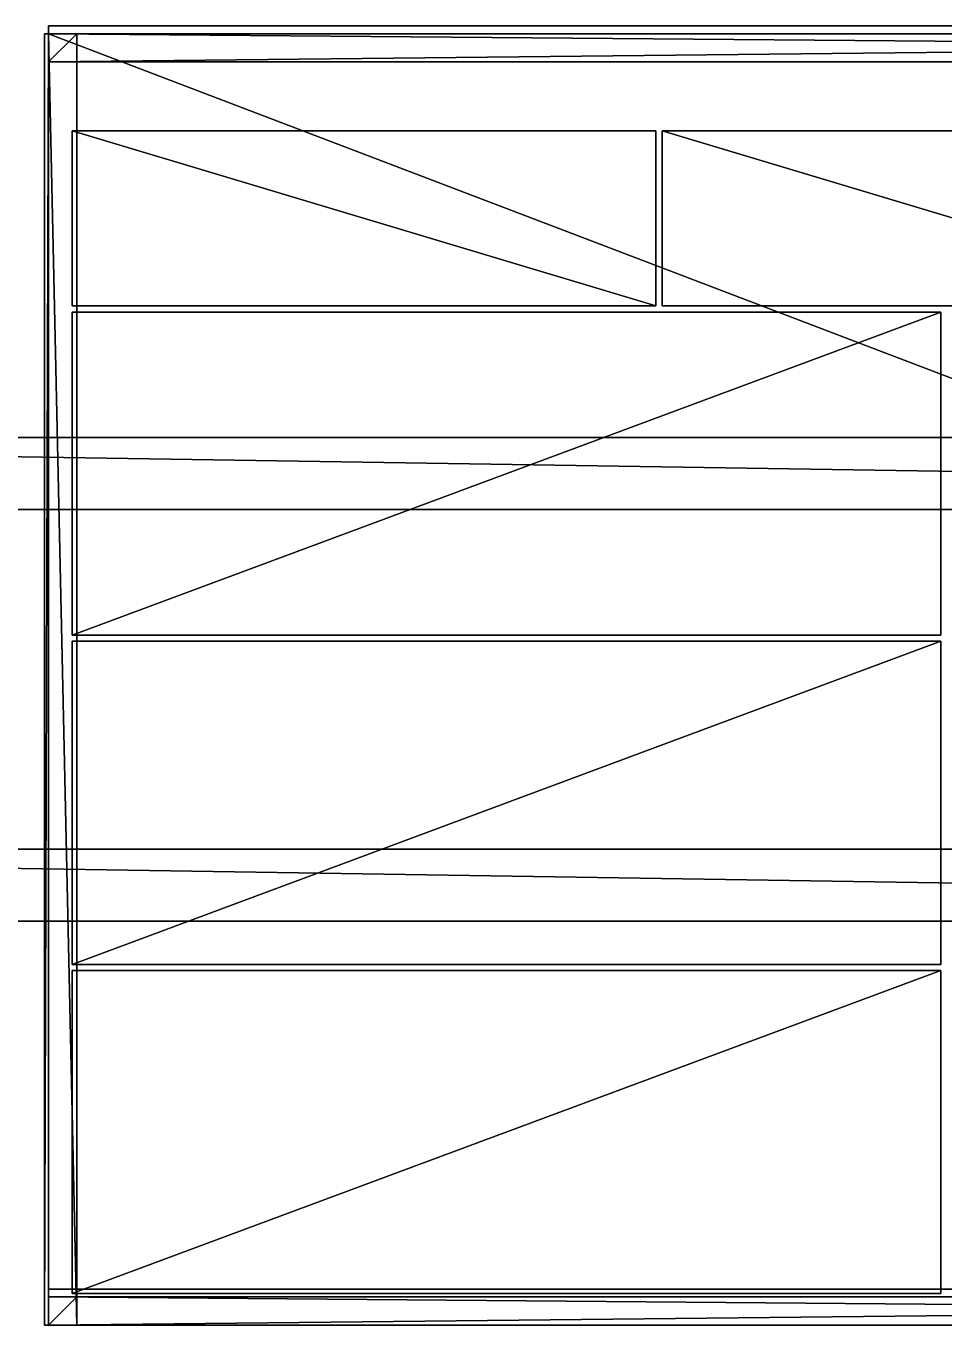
# Model space of a CAD drawing. Header units: millimetres. Extents: x -2500 to 6540, y -1255 to 1270.
# Drawn here: x -84 to 1700, y -1255 to 1270 of the extents above; entities that cross this region are included whole.
import ezdxf

# ---------------------------------------------------------------- set-up
doc = ezdxf.new("R2010")
doc.units = ezdxf.units.MM

msp = doc.modelspace()

# ---------------------------------------------------------------- linework, layer by layer
at = {"layer": 'CAD_75LAB'}
for points in [[(-40, 1200, 1190), (-40, 1270, 1120), (-40, 1200, 1120)], [(-40, 1200, 1190), (-40, 1270, 1190), (-40, 1270, 1120)], [(6540, 1270, 1190), (6540, 1270, 1120), (-40, 1270, 1120)], [(6540, 1270, 1190), (-40, 1270, 1120), (-40, 1270, 1190)], [(6540, 1270, 1120), (-40, 1200, 1120), (-40, 1270, 1120)], [(6540, 1270, 1120), (6540, 1200, 1120), (-40, 1200, 1120)], [(6540, 1270, 1190), (-40, 1270, 1190), (-40, 1200, 1190)], [(6540, 1270, 1190), (-40, 1200, 1190), (6540, 1200, 1190)], [(-48, -1255, 1120), (-48, 1255, 3560), (-48, 1255, 1120)], [(-48, -1255, 3560), (-48, 1255, 3560), (-48, -1255, 1120)], [(-48, 1255, 3560), (-40, 1255, 1120), (-48, 1255, 1120)], [(-40, 1255, 3560), (-40, 1255, 1120), (-48, 1255, 3560)], [(-40, 1255, 1120), (-48, -1255, 1120), (-48, 1255, 1120)], [(-40, 1255, 1120), (-40, -1255, 1120), (-48, -1255, 1120)], [(-40, 1255, 3560), (-48, 1255, 3560), (-48, -1255, 3560)], [(-40, 1255, 3560), (-48, -1255, 3560), (-40, -1255, 3560)], [(-40, -1255, 1030), (-40, 1255, 1120), (-40, 1255, 1030)], [(-40, -1255, 1120), (-40, 1255, 1120), (-40, -1255, 1030)], [(6540, 1255, 1030), (-40, 1255, 1030), (-40, 1255, 1120)], [(6540, 1255, 1120), (6540, 1255, 1030), (-40, 1255, 1120)], [(6540, -1255, 1030), (-40, -1255, 1030), (-40, 1255, 1030)], [(6540, 1255, 1030), (6540, -1255, 1030), (-40, 1255, 1030)], [(6540, -1255, 1120), (-40, 1255, 1120), (-40, -1255, 1120)], [(6540, 1255, 1120), (-40, 1255, 1120), (6540, -1255, 1120)], [(-40, 1200, 3560), (-40, 1255, 1120), (-40, 1200, 1120)], [(-40, 1200, 3560), (-40, 1255, 3560), (-40, 1255, 1120)], [(15, 1255, 3560), (15, 1255, 1120), (-40, 1255, 1120)], [(15, 1255, 3560), (-40, 1255, 1120), (-40, 1255, 3560)], [(15, 1255, 1120), (-40, 1200, 1120), (-40, 1255, 1120)], [(15, 1255, 1120), (15, 1200, 1120), (-40, 1200, 1120)], [(15, 1255, 3560), (-40, 1255, 3560), (-40, 1200, 3560)], [(15, 1255, 3560), (-40, 1200, 3560), (15, 1200, 3560)], [(-40, 1200, 3615), (-40, 1255, 3560), (-40, 1200, 3560)], [(-40, 1200, 3615), (-40, 1255, 3615), (-40, 1255, 3560)], [(6540, 1255, 3560), (-40, 1255, 3560), (-40, 1255, 3615)], [(6540, 1255, 3615), (6540, 1255, 3560), (-40, 1255, 3615)], [(6540, 1200, 3560), (-40, 1200, 3560), (-40, 1255, 3560)], [(6540, 1255, 3560), (6540, 1200, 3560), (-40, 1255, 3560)], [(6540, 1200, 3615), (-40, 1255, 3615), (-40, 1200, 3615)], [(6540, 1255, 3615), (-40, 1255, 3615), (6540, 1200, 3615)], [(-40, -1255, 3560), (-40, 1255, 3615), (-40, 1255, 3560)], [(-40, -1255, 3615), (-40, 1255, 3615), (-40, -1255, 3560)], [(15, 1255, 3615), (15, 1255, 3560), (-40, 1255, 3560)], [(15, 1255, 3615), (-40, 1255, 3560), (-40, 1255, 3615)], [(-40, 1255, 3560), (15, -1255, 3560), (-40, -1255, 3560)], [(15, 1255, 3560), (15, -1255, 3560), (-40, 1255, 3560)], [(-40, 1255, 3615), (-40, -1255, 3615), (15, -1255, 3615)], [(15, 1255, 3615), (-40, 1255, 3615), (15, -1255, 3615)], [(-40, -1255, 1120), (-40, 1255, 1120), (-40, 1255, 3560)], [(-40, -1255, 3560), (-40, -1255, 1120), (-40, 1255, 3560)], [(15, 1200, 3560), (15, 1200, 1120), (15, 1255, 1120)], [(15, 1200, 3560), (15, 1255, 1120), (15, 1255, 3560)], [(15, -1255, 3560), (15, 1255, 3560), (15, 1255, 3615)], [(15, -1255, 3615), (15, -1255, 3560), (15, 1255, 3615)], [(15, 1200, 3560), (-40, 1200, 1120), (15, 1200, 1120)], [(15, 1200, 3560), (-40, 1200, 3560), (-40, 1200, 1120)], [(6540, 1200, 3560), (-40, 1200, 3615), (-40, 1200, 3560)], [(6540, 1200, 3615), (-40, 1200, 3615), (6540, 1200, 3560)], [(6540, 1200, 1190), (-40, 1200, 1120), (6540, 1200, 1120)], [(6540, 1200, 1190), (-40, 1200, 1190), (-40, 1200, 1120)], [(6, 726, 1329), (6, 1066, 1123), (6, 726, 1123)], [(6, 726, 1329), (6, 1066, 1329), (6, 1066, 1123)], [(1140, 1066, 1123), (6, 1066, 1123), (6, 1066, 1329)], [(1140, 1066, 1329), (1140, 1066, 1123), (6, 1066, 1329)], [(1140, 726, 1123), (6, 726, 1123), (6, 1066, 1123)], [(1140, 1066, 1123), (1140, 726, 1123), (6, 1066, 1123)], [(1140, 726, 1329), (6, 1066, 1329), (6, 726, 1329)], [(1140, 1066, 1329), (6, 1066, 1329), (1140, 726, 1329)], [(6, 726, 1541), (6, 1066, 1335), (6, 726, 1335)], [(6, 726, 1541), (6, 1066, 1541), (6, 1066, 1335)], [(1140, 1066, 1335), (6, 1066, 1335), (6, 1066, 1541)], [(1140, 1066, 1541), (1140, 1066, 1335), (6, 1066, 1541)], [(1140, 726, 1335), (6, 726, 1335), (6, 1066, 1335)], [(1140, 1066, 1335), (1140, 726, 1335), (6, 1066, 1335)], [(1140, 726, 1541), (6, 1066, 1541), (6, 726, 1541)], [(1140, 1066, 1541), (6, 1066, 1541), (1140, 726, 1541)], [(6, 726, 1753), (6, 1066, 1547), (6, 726, 1547)], [(6, 726, 1753), (6, 1066, 1753), (6, 1066, 1547)], [(1140, 1066, 1547), (6, 1066, 1547), (6, 1066, 1753)], [(1140, 1066, 1753), (1140, 1066, 1547), (6, 1066, 1753)], [(1140, 726, 1547), (6, 726, 1547), (6, 1066, 1547)], [(1140, 1066, 1547), (1140, 726, 1547), (6, 1066, 1547)], [(1140, 726, 1753), (6, 1066, 1753), (6, 726, 1753)], [(1140, 1066, 1753), (6, 1066, 1753), (1140, 726, 1753)], [(6, 726, 1965), (6, 1066, 1759), (6, 726, 1759)], [(6, 726, 1965), (6, 1066, 1965), (6, 1066, 1759)], [(1140, 1066, 1759), (6, 1066, 1759), (6, 1066, 1965)], [(1140, 1066, 1965), (1140, 1066, 1759), (6, 1066, 1965)], [(1140, 726, 1759), (6, 726, 1759), (6, 1066, 1759)], [(1140, 1066, 1759), (1140, 726, 1759), (6, 1066, 1759)], [(1140, 726, 1965), (6, 1066, 1965), (6, 726, 1965)], [(1140, 1066, 1965), (6, 1066, 1965), (1140, 726, 1965)], [(6, 726, 2177), (6, 1066, 1971), (6, 726, 1971)], [(6, 726, 2177), (6, 1066, 2177), (6, 1066, 1971)], [(1140, 1066, 1971), (6, 1066, 1971), (6, 1066, 2177)], [(1140, 1066, 2177), (1140, 1066, 1971), (6, 1066, 2177)], [(1140, 726, 1971), (6, 726, 1971), (6, 1066, 1971)], [(1140, 1066, 1971), (1140, 726, 1971), (6, 1066, 1971)], [(1140, 726, 2177), (6, 1066, 2177), (6, 726, 2177)], [(1140, 1066, 2177), (6, 1066, 2177), (1140, 726, 2177)], [(6, 726, 2389), (6, 1066, 2183), (6, 726, 2183)], [(6, 726, 2389), (6, 1066, 2389), (6, 1066, 2183)], [(1140, 1066, 2183), (6, 1066, 2183), (6, 1066, 2389)], [(1140, 1066, 2389), (1140, 1066, 2183), (6, 1066, 2389)], [(1140, 726, 2183), (6, 726, 2183), (6, 1066, 2183)], [(1140, 1066, 2183), (1140, 726, 2183), (6, 1066, 2183)], [(1140, 726, 2389), (6, 1066, 2389), (6, 726, 2389)], [(1140, 1066, 2389), (6, 1066, 2389), (1140, 726, 2389)], [(6, 726, 2601), (6, 1066, 2395), (6, 726, 2395)], [(6, 726, 2601), (6, 1066, 2601), (6, 1066, 2395)], [(1140, 1066, 2395), (6, 1066, 2395), (6, 1066, 2601)], [(1140, 1066, 2601), (1140, 1066, 2395), (6, 1066, 2601)], [(1140, 726, 2395), (6, 726, 2395), (6, 1066, 2395)], [(1140, 1066, 2395), (1140, 726, 2395), (6, 1066, 2395)], [(1140, 726, 2601), (6, 1066, 2601), (6, 726, 2601)], [(1140, 1066, 2601), (6, 1066, 2601), (1140, 726, 2601)], [(6, 726, 2813), (6, 1066, 2607), (6, 726, 2607)], [(6, 726, 2813), (6, 1066, 2813), (6, 1066, 2607)], [(1140, 1066, 2607), (6, 1066, 2607), (6, 1066, 2813)], [(1140, 1066, 2813), (1140, 1066, 2607), (6, 1066, 2813)], [(1140, 726, 2607), (6, 726, 2607), (6, 1066, 2607)], [(1140, 1066, 2607), (1140, 726, 2607), (6, 1066, 2607)], [(1140, 726, 2813), (6, 1066, 2813), (6, 726, 2813)], [(1140, 1066, 2813), (6, 1066, 2813), (1140, 726, 2813)], [(6, 726, 3025), (6, 1066, 2819), (6, 726, 2819)], [(6, 726, 3025), (6, 1066, 3025), (6, 1066, 2819)], [(1140, 1066, 2819), (6, 1066, 2819), (6, 1066, 3025)], [(1140, 1066, 3025), (1140, 1066, 2819), (6, 1066, 3025)], [(1140, 726, 2819), (6, 726, 2819), (6, 1066, 2819)], [(1140, 1066, 2819), (1140, 726, 2819), (6, 1066, 2819)], [(1140, 726, 3025), (6, 1066, 3025), (6, 726, 3025)], [(1140, 1066, 3025), (6, 1066, 3025), (1140, 726, 3025)], [(6, 726, 3237), (6, 1066, 3031), (6, 726, 3031)], [(6, 726, 3237), (6, 1066, 3237), (6, 1066, 3031)], [(1140, 1066, 3031), (6, 1066, 3031), (6, 1066, 3237)], [(1140, 1066, 3237), (1140, 1066, 3031), (6, 1066, 3237)], [(1140, 726, 3031), (6, 726, 3031), (6, 1066, 3031)], [(1140, 1066, 3031), (1140, 726, 3031), (6, 1066, 3031)], [(1140, 726, 3237), (6, 1066, 3237), (6, 726, 3237)], [(1140, 1066, 3237), (6, 1066, 3237), (1140, 726, 3237)], [(6, 726, 3449), (6, 1066, 3243), (6, 726, 3243)], [(6, 726, 3449), (6, 1066, 3449), (6, 1066, 3243)], [(1140, 1066, 3243), (6, 1066, 3243), (6, 1066, 3449)], [(1140, 1066, 3449), (1140, 1066, 3243), (6, 1066, 3449)], [(1140, 726, 3243), (6, 726, 3243), (6, 1066, 3243)], [(1140, 1066, 3243), (1140, 726, 3243), (6, 1066, 3243)], [(1140, 726, 3449), (6, 1066, 3449), (6, 726, 3449)], [(1140, 1066, 3449), (6, 1066, 3449), (1140, 726, 3449)], [(1140, 726, 1329), (1140, 726, 1123), (1140, 1066, 1123)], [(1140, 726, 1329), (1140, 1066, 1123), (1140, 1066, 1329)], [(1140, 726, 1541), (1140, 726, 1335), (1140, 1066, 1335)], [(1140, 726, 1541), (1140, 1066, 1335), (1140, 1066, 1541)], [(1140, 726, 1753), (1140, 726, 1547), (1140, 1066, 1547)], [(1140, 726, 1753), (1140, 1066, 1547), (1140, 1066, 1753)], [(1140, 726, 1965), (1140, 726, 1759), (1140, 1066, 1759)], [(1140, 726, 1965), (1140, 1066, 1759), (1140, 1066, 1965)], [(1140, 726, 2177), (1140, 726, 1971), (1140, 1066, 1971)], [(1140, 726, 2177), (1140, 1066, 1971), (1140, 1066, 2177)], [(1140, 726, 2389), (1140, 726, 2183), (1140, 1066, 2183)], [(1140, 726, 2389), (1140, 1066, 2183), (1140, 1066, 2389)], [(1140, 726, 2601), (1140, 726, 2395), (1140, 1066, 2395)], [(1140, 726, 2601), (1140, 1066, 2395), (1140, 1066, 2601)], [(1140, 726, 2813), (1140, 726, 2607), (1140, 1066, 2607)], [(1140, 726, 2813), (1140, 1066, 2607), (1140, 1066, 2813)], [(1140, 726, 3025), (1140, 726, 2819), (1140, 1066, 2819)], [(1140, 726, 3025), (1140, 1066, 2819), (1140, 1066, 3025)], [(1140, 726, 3237), (1140, 726, 3031), (1140, 1066, 3031)], [(1140, 726, 3237), (1140, 1066, 3031), (1140, 1066, 3237)], [(1140, 726, 3449), (1140, 726, 3243), (1140, 1066, 3243)], [(1140, 726, 3449), (1140, 1066, 3243), (1140, 1066, 3449)], [(1152, 726, 1329), (1152, 1066, 1123), (1152, 726, 1123)], [(1152, 726, 1329), (1152, 1066, 1329), (1152, 1066, 1123)], [(2286, 1066, 1123), (1152, 1066, 1123), (1152, 1066, 1329)], [(2286, 1066, 1329), (2286, 1066, 1123), (1152, 1066, 1329)], [(2286, 726, 1123), (1152, 726, 1123), (1152, 1066, 1123)], [(2286, 1066, 1123), (2286, 726, 1123), (1152, 1066, 1123)], [(2286, 726, 1329), (1152, 1066, 1329), (1152, 726, 1329)], [(2286, 1066, 1329), (1152, 1066, 1329), (2286, 726, 1329)], [(1152, 726, 1541), (1152, 1066, 1335), (1152, 726, 1335)], [(1152, 726, 1541), (1152, 1066, 1541), (1152, 1066, 1335)], [(2286, 1066, 1335), (1152, 1066, 1335), (1152, 1066, 1541)], [(2286, 1066, 1541), (2286, 1066, 1335), (1152, 1066, 1541)], [(2286, 726, 1335), (1152, 726, 1335), (1152, 1066, 1335)], [(2286, 1066, 1335), (2286, 726, 1335), (1152, 1066, 1335)], [(2286, 726, 1541), (1152, 1066, 1541), (1152, 726, 1541)], [(2286, 1066, 1541), (1152, 1066, 1541), (2286, 726, 1541)], [(1152, 726, 1753), (1152, 1066, 1547), (1152, 726, 1547)], [(1152, 726, 1753), (1152, 1066, 1753), (1152, 1066, 1547)], [(2286, 1066, 1547), (1152, 1066, 1547), (1152, 1066, 1753)], [(2286, 1066, 1753), (2286, 1066, 1547), (1152, 1066, 1753)], [(2286, 726, 1547), (1152, 726, 1547), (1152, 1066, 1547)], [(2286, 1066, 1547), (2286, 726, 1547), (1152, 1066, 1547)], [(2286, 726, 1753), (1152, 1066, 1753), (1152, 726, 1753)], [(2286, 1066, 1753), (1152, 1066, 1753), (2286, 726, 1753)], [(1152, 726, 1965), (1152, 1066, 1759), (1152, 726, 1759)], [(1152, 726, 1965), (1152, 1066, 1965), (1152, 1066, 1759)], [(2286, 1066, 1759), (1152, 1066, 1759), (1152, 1066, 1965)], [(2286, 1066, 1965), (2286, 1066, 1759), (1152, 1066, 1965)], [(2286, 726, 1759), (1152, 726, 1759), (1152, 1066, 1759)], [(2286, 1066, 1759), (2286, 726, 1759), (1152, 1066, 1759)], [(2286, 726, 1965), (1152, 1066, 1965), (1152, 726, 1965)], [(2286, 1066, 1965), (1152, 1066, 1965), (2286, 726, 1965)], [(1152, 726, 2177), (1152, 1066, 1971), (1152, 726, 1971)], [(1152, 726, 2177), (1152, 1066, 2177), (1152, 1066, 1971)], [(2286, 1066, 1971), (1152, 1066, 1971), (1152, 1066, 2177)], [(2286, 1066, 2177), (2286, 1066, 1971), (1152, 1066, 2177)], [(2286, 726, 1971), (1152, 726, 1971), (1152, 1066, 1971)], [(2286, 1066, 1971), (2286, 726, 1971), (1152, 1066, 1971)], [(2286, 726, 2177), (1152, 1066, 2177), (1152, 726, 2177)], [(2286, 1066, 2177), (1152, 1066, 2177), (2286, 726, 2177)], [(1152, 726, 2389), (1152, 1066, 2183), (1152, 726, 2183)], [(1152, 726, 2389), (1152, 1066, 2389), (1152, 1066, 2183)], [(2286, 1066, 2183), (1152, 1066, 2183), (1152, 1066, 2389)], [(2286, 1066, 2389), (2286, 1066, 2183), (1152, 1066, 2389)], [(2286, 726, 2183), (1152, 726, 2183), (1152, 1066, 2183)], [(2286, 1066, 2183), (2286, 726, 2183), (1152, 1066, 2183)], [(2286, 726, 2389), (1152, 1066, 2389), (1152, 726, 2389)], [(2286, 1066, 2389), (1152, 1066, 2389), (2286, 726, 2389)], [(1152, 726, 2601), (1152, 1066, 2395), (1152, 726, 2395)], [(1152, 726, 2601), (1152, 1066, 2601), (1152, 1066, 2395)], [(2286, 1066, 2395), (1152, 1066, 2395), (1152, 1066, 2601)], [(2286, 1066, 2601), (2286, 1066, 2395), (1152, 1066, 2601)], [(2286, 726, 2395), (1152, 726, 2395), (1152, 1066, 2395)], [(2286, 1066, 2395), (2286, 726, 2395), (1152, 1066, 2395)], [(2286, 726, 2601), (1152, 1066, 2601), (1152, 726, 2601)], [(2286, 1066, 2601), (1152, 1066, 2601), (2286, 726, 2601)], [(1152, 726, 2813), (1152, 1066, 2607), (1152, 726, 2607)], [(1152, 726, 2813), (1152, 1066, 2813), (1152, 1066, 2607)], [(2286, 1066, 2607), (1152, 1066, 2607), (1152, 1066, 2813)], [(2286, 1066, 2813), (2286, 1066, 2607), (1152, 1066, 2813)], [(2286, 726, 2607), (1152, 726, 2607), (1152, 1066, 2607)], [(2286, 1066, 2607), (2286, 726, 2607), (1152, 1066, 2607)], [(2286, 726, 2813), (1152, 1066, 2813), (1152, 726, 2813)], [(2286, 1066, 2813), (1152, 1066, 2813), (2286, 726, 2813)], [(1152, 726, 3025), (1152, 1066, 2819), (1152, 726, 2819)], [(1152, 726, 3025), (1152, 1066, 3025), (1152, 1066, 2819)], [(2286, 1066, 2819), (1152, 1066, 2819), (1152, 1066, 3025)], [(2286, 1066, 3025), (2286, 1066, 2819), (1152, 1066, 3025)], [(2286, 726, 2819), (1152, 726, 2819), (1152, 1066, 2819)], [(2286, 1066, 2819), (2286, 726, 2819), (1152, 1066, 2819)], [(2286, 726, 3025), (1152, 1066, 3025), (1152, 726, 3025)], [(2286, 1066, 3025), (1152, 1066, 3025), (2286, 726, 3025)], [(1152, 726, 3237), (1152, 1066, 3031), (1152, 726, 3031)], [(1152, 726, 3237), (1152, 1066, 3237), (1152, 1066, 3031)], [(2286, 1066, 3031), (1152, 1066, 3031), (1152, 1066, 3237)], [(2286, 1066, 3237), (2286, 1066, 3031), (1152, 1066, 3237)], [(2286, 726, 3031), (1152, 726, 3031), (1152, 1066, 3031)], [(2286, 1066, 3031), (2286, 726, 3031), (1152, 1066, 3031)], [(2286, 726, 3237), (1152, 1066, 3237), (1152, 726, 3237)], [(2286, 1066, 3237), (1152, 1066, 3237), (2286, 726, 3237)], [(1152, 726, 3449), (1152, 1066, 3243), (1152, 726, 3243)], [(1152, 726, 3449), (1152, 1066, 3449), (1152, 1066, 3243)], [(2286, 1066, 3243), (1152, 1066, 3243), (1152, 1066, 3449)], [(2286, 1066, 3449), (2286, 1066, 3243), (1152, 1066, 3449)], [(2286, 726, 3243), (1152, 726, 3243), (1152, 1066, 3243)], [(2286, 1066, 3243), (2286, 726, 3243), (1152, 1066, 3243)], [(2286, 726, 3449), (1152, 1066, 3449), (1152, 726, 3449)], [(2286, 1066, 3449), (1152, 1066, 3449), (2286, 726, 3449)], [(1140, 726, 1123), (6, 726, 1329), (6, 726, 1123)], [(1140, 726, 1329), (6, 726, 1329), (1140, 726, 1123)], [(1140, 726, 1335), (6, 726, 1541), (6, 726, 1335)], [(1140, 726, 1541), (6, 726, 1541), (1140, 726, 1335)], [(1140, 726, 1547), (6, 726, 1753), (6, 726, 1547)], [(1140, 726, 1753), (6, 726, 1753), (1140, 726, 1547)], [(1140, 726, 1759), (6, 726, 1965), (6, 726, 1759)], [(1140, 726, 1965), (6, 726, 1965), (1140, 726, 1759)], [(1140, 726, 1971), (6, 726, 2177), (6, 726, 1971)], [(1140, 726, 2177), (6, 726, 2177), (1140, 726, 1971)], [(1140, 726, 2183), (6, 726, 2389), (6, 726, 2183)], [(1140, 726, 2389), (6, 726, 2389), (1140, 726, 2183)], [(1140, 726, 2395), (6, 726, 2601), (6, 726, 2395)], [(1140, 726, 2601), (6, 726, 2601), (1140, 726, 2395)], [(1140, 726, 2607), (6, 726, 2813), (6, 726, 2607)], [(1140, 726, 2813), (6, 726, 2813), (1140, 726, 2607)], [(1140, 726, 2819), (6, 726, 3025), (6, 726, 2819)], [(1140, 726, 3025), (6, 726, 3025), (1140, 726, 2819)], [(1140, 726, 3031), (6, 726, 3237), (6, 726, 3031)], [(1140, 726, 3237), (6, 726, 3237), (1140, 726, 3031)], [(1140, 726, 3243), (6, 726, 3449), (6, 726, 3243)], [(1140, 726, 3449), (6, 726, 3449), (1140, 726, 3243)], [(6, 86, 1697), (6, 714, 1123), (6, 86, 1123)], [(6, 86, 1697), (6, 714, 1697), (6, 714, 1123)], [(1694, 714, 1697), (1694, 714, 1123), (6, 714, 1123)], [(1694, 714, 1697), (6, 714, 1123), (6, 714, 1697)], [(1694, 714, 1123), (6, 86, 1123), (6, 714, 1123)], [(1694, 714, 1123), (1694, 86, 1123), (6, 86, 1123)], [(1694, 714, 1697), (6, 714, 1697), (6, 86, 1697)], [(1694, 714, 1697), (6, 86, 1697), (1694, 86, 1697)], [(6, 86, 2277), (6, 714, 1703), (6, 86, 1703)], [(6, 86, 2277), (6, 714, 2277), (6, 714, 1703)], [(1694, 714, 2277), (1694, 714, 1703), (6, 714, 1703)], [(1694, 714, 2277), (6, 714, 1703), (6, 714, 2277)], [(1694, 714, 1703), (6, 86, 1703), (6, 714, 1703)], [(1694, 714, 1703), (1694, 86, 1703), (6, 86, 1703)], [(1694, 714, 2277), (6, 714, 2277), (6, 86, 2277)], [(1694, 714, 2277), (6, 86, 2277), (1694, 86, 2277)], [(6, 86, 2857), (6, 714, 2283), (6, 86, 2283)], [(6, 86, 2857), (6, 714, 2857), (6, 714, 2283)], [(1694, 714, 2857), (1694, 714, 2283), (6, 714, 2283)], [(1694, 714, 2857), (6, 714, 2283), (6, 714, 2857)], [(1694, 714, 2283), (6, 86, 2283), (6, 714, 2283)], [(1694, 714, 2283), (1694, 86, 2283), (6, 86, 2283)], [(1694, 714, 2857), (6, 714, 2857), (6, 86, 2857)], [(1694, 714, 2857), (6, 86, 2857), (1694, 86, 2857)], [(6, 86, 3437), (6, 714, 2863), (6, 86, 2863)], [(6, 86, 3437), (6, 714, 3437), (6, 714, 2863)], [(1694, 714, 3437), (1694, 714, 2863), (6, 714, 2863)], [(1694, 714, 3437), (6, 714, 2863), (6, 714, 3437)], [(1694, 714, 2863), (6, 86, 2863), (6, 714, 2863)], [(1694, 714, 2863), (1694, 86, 2863), (6, 86, 2863)], [(1694, 714, 3437), (6, 714, 3437), (6, 86, 3437)], [(1694, 714, 3437), (6, 86, 3437), (1694, 86, 3437)], [(2286, 726, 1123), (1152, 726, 1329), (1152, 726, 1123)], [(2286, 726, 1329), (1152, 726, 1329), (2286, 726, 1123)], [(2286, 726, 1335), (1152, 726, 1541), (1152, 726, 1335)], [(2286, 726, 1541), (1152, 726, 1541), (2286, 726, 1335)], [(2286, 726, 1547), (1152, 726, 1753), (1152, 726, 1547)], [(2286, 726, 1753), (1152, 726, 1753), (2286, 726, 1547)], [(2286, 726, 1759), (1152, 726, 1965), (1152, 726, 1759)], [(2286, 726, 1965), (1152, 726, 1965), (2286, 726, 1759)], [(2286, 726, 1971), (1152, 726, 2177), (1152, 726, 1971)], [(2286, 726, 2177), (1152, 726, 2177), (2286, 726, 1971)], [(2286, 726, 2183), (1152, 726, 2389), (1152, 726, 2183)], [(2286, 726, 2389), (1152, 726, 2389), (2286, 726, 2183)], [(2286, 726, 2395), (1152, 726, 2601), (1152, 726, 2395)], [(2286, 726, 2601), (1152, 726, 2601), (2286, 726, 2395)], [(2286, 726, 2607), (1152, 726, 2813), (1152, 726, 2607)], [(2286, 726, 2813), (1152, 726, 2813), (2286, 726, 2607)], [(2286, 726, 2819), (1152, 726, 3025), (1152, 726, 2819)], [(2286, 726, 3025), (1152, 726, 3025), (2286, 726, 2819)], [(2286, 726, 3031), (1152, 726, 3237), (1152, 726, 3031)], [(2286, 726, 3237), (1152, 726, 3237), (2286, 726, 3031)], [(2286, 726, 3243), (1152, 726, 3449), (1152, 726, 3243)], [(2286, 726, 3449), (1152, 726, 3449), (2286, 726, 3243)], [(1694, 86, 1697), (1694, 86, 1123), (1694, 714, 1123)], [(1694, 86, 1697), (1694, 714, 1123), (1694, 714, 1697)], [(1694, 86, 2277), (1694, 86, 1703), (1694, 714, 1703)], [(1694, 86, 2277), (1694, 714, 1703), (1694, 714, 2277)], [(1694, 86, 2857), (1694, 86, 2283), (1694, 714, 2283)], [(1694, 86, 2857), (1694, 714, 2283), (1694, 714, 2857)], [(1694, 86, 3437), (1694, 86, 2863), (1694, 714, 2863)], [(1694, 86, 3437), (1694, 714, 2863), (1694, 714, 3437)], [(6460, 470, 1030), (6460, 470, 780), (-2500, 470, 780)], [(6460, 470, 1030), (-2500, 470, 780), (-2500, 470, 1030)], [(6460, 330, 780), (-2500, 330, 780), (-2500, 470, 780)], [(6460, 470, 780), (6460, 330, 780), (-2500, 470, 780)], [(6460, 330, 1030), (-2500, 470, 1030), (-2500, 330, 1030)], [(6460, 470, 1030), (-2500, 470, 1030), (6460, 330, 1030)], [(6460, 330, 1030), (-2500, 330, 780), (6460, 330, 780)], [(6460, 330, 1030), (-2500, 330, 1030), (-2500, 330, 780)], [(1694, 86, 1697), (6, 86, 1123), (1694, 86, 1123)], [(1694, 86, 1697), (6, 86, 1697), (6, 86, 1123)], [(1694, 86, 2277), (6, 86, 1703), (1694, 86, 1703)], [(1694, 86, 2277), (6, 86, 2277), (6, 86, 1703)], [(1694, 86, 2857), (6, 86, 2283), (1694, 86, 2283)], [(1694, 86, 2857), (6, 86, 2857), (6, 86, 2283)], [(1694, 86, 3437), (6, 86, 2863), (1694, 86, 2863)], [(1694, 86, 3437), (6, 86, 3437), (6, 86, 2863)], [(6, -554, 1697), (6, 74, 1123), (6, -554, 1123)], [(6, -554, 1697), (6, 74, 1697), (6, 74, 1123)], [(1694, 74, 1697), (1694, 74, 1123), (6, 74, 1123)], [(1694, 74, 1697), (6, 74, 1123), (6, 74, 1697)], [(1694, 74, 1123), (6, -554, 1123), (6, 74, 1123)], [(1694, 74, 1123), (1694, -554, 1123), (6, -554, 1123)], [(1694, 74, 1697), (6, 74, 1697), (6, -554, 1697)], [(1694, 74, 1697), (6, -554, 1697), (1694, -554, 1697)], [(6, -554, 2277), (6, 74, 1703), (6, -554, 1703)], [(6, -554, 2277), (6, 74, 2277), (6, 74, 1703)], [(1694, 74, 2277), (1694, 74, 1703), (6, 74, 1703)], [(1694, 74, 2277), (6, 74, 1703), (6, 74, 2277)], [(1694, 74, 1703), (6, -554, 1703), (6, 74, 1703)], [(1694, 74, 1703), (1694, -554, 1703), (6, -554, 1703)], [(1694, 74, 2277), (6, 74, 2277), (6, -554, 2277)], [(1694, 74, 2277), (6, -554, 2277), (1694, -554, 2277)], [(6, -554, 2857), (6, 74, 2283), (6, -554, 2283)], [(6, -554, 2857), (6, 74, 2857), (6, 74, 2283)], [(1694, 74, 2857), (1694, 74, 2283), (6, 74, 2283)], [(1694, 74, 2857), (6, 74, 2283), (6, 74, 2857)], [(1694, 74, 2283), (6, -554, 2283), (6, 74, 2283)], [(1694, 74, 2283), (1694, -554, 2283), (6, -554, 2283)], [(1694, 74, 2857), (6, 74, 2857), (6, -554, 2857)], [(1694, 74, 2857), (6, -554, 2857), (1694, -554, 2857)], [(6, -554, 3437), (6, 74, 2863), (6, -554, 2863)], [(6, -554, 3437), (6, 74, 3437), (6, 74, 2863)], [(1694, 74, 3437), (1694, 74, 2863), (6, 74, 2863)], [(1694, 74, 3437), (6, 74, 2863), (6, 74, 3437)], [(1694, 74, 2863), (6, -554, 2863), (6, 74, 2863)], [(1694, 74, 2863), (1694, -554, 2863), (6, -554, 2863)], [(1694, 74, 3437), (6, 74, 3437), (6, -554, 3437)], [(1694, 74, 3437), (6, -554, 3437), (1694, -554, 3437)], [(1694, -554, 1697), (1694, -554, 1123), (1694, 74, 1123)], [(1694, -554, 1697), (1694, 74, 1123), (1694, 74, 1697)], [(1694, -554, 2277), (1694, -554, 1703), (1694, 74, 1703)], [(1694, -554, 2277), (1694, 74, 1703), (1694, 74, 2277)], [(1694, -554, 2857), (1694, -554, 2283), (1694, 74, 2283)], [(1694, -554, 2857), (1694, 74, 2283), (1694, 74, 2857)], [(1694, -554, 3437), (1694, -554, 2863), (1694, 74, 2863)], [(1694, -554, 3437), (1694, 74, 2863), (1694, 74, 3437)], [(6460, -330, 1030), (6460, -330, 780), (-2500, -330, 780)], [(6460, -330, 1030), (-2500, -330, 780), (-2500, -330, 1030)], [(6460, -470, 780), (-2500, -470, 780), (-2500, -330, 780)], [(6460, -330, 780), (6460, -470, 780), (-2500, -330, 780)], [(6460, -470, 1030), (-2500, -330, 1030), (-2500, -470, 1030)], [(6460, -330, 1030), (-2500, -330, 1030), (6460, -470, 1030)], [(6460, -470, 1030), (-2500, -470, 780), (6460, -470, 780)], [(6460, -470, 1030), (-2500, -470, 1030), (-2500, -470, 780)], [(1694, -554, 1697), (6, -554, 1123), (1694, -554, 1123)], [(1694, -554, 1697), (6, -554, 1697), (6, -554, 1123)], [(1694, -554, 2277), (6, -554, 1703), (1694, -554, 1703)], [(1694, -554, 2277), (6, -554, 2277), (6, -554, 1703)], [(1694, -554, 2857), (6, -554, 2283), (1694, -554, 2283)], [(1694, -554, 2857), (6, -554, 2857), (6, -554, 2283)], [(1694, -554, 3437), (6, -554, 2863), (1694, -554, 2863)], [(1694, -554, 3437), (6, -554, 3437), (6, -554, 2863)], [(6, -1194, 1697), (6, -566, 1123), (6, -1194, 1123)], [(6, -1194, 1697), (6, -566, 1697), (6, -566, 1123)], [(1694, -566, 1697), (1694, -566, 1123), (6, -566, 1123)], [(1694, -566, 1697), (6, -566, 1123), (6, -566, 1697)], [(1694, -566, 1123), (6, -1194, 1123), (6, -566, 1123)], [(1694, -566, 1123), (1694, -1194, 1123), (6, -1194, 1123)], [(1694, -566, 1697), (6, -566, 1697), (6, -1194, 1697)], [(1694, -566, 1697), (6, -1194, 1697), (1694, -1194, 1697)], [(6, -1194, 2277), (6, -566, 1703), (6, -1194, 1703)], [(6, -1194, 2277), (6, -566, 2277), (6, -566, 1703)], [(1694, -566, 2277), (1694, -566, 1703), (6, -566, 1703)], [(1694, -566, 2277), (6, -566, 1703), (6, -566, 2277)], [(1694, -566, 1703), (6, -1194, 1703), (6, -566, 1703)], [(1694, -566, 1703), (1694, -1194, 1703), (6, -1194, 1703)], [(1694, -566, 2277), (6, -566, 2277), (6, -1194, 2277)], [(1694, -566, 2277), (6, -1194, 2277), (1694, -1194, 2277)], [(6, -1194, 2857), (6, -566, 2283), (6, -1194, 2283)], [(6, -1194, 2857), (6, -566, 2857), (6, -566, 2283)], [(1694, -566, 2857), (1694, -566, 2283), (6, -566, 2283)], [(1694, -566, 2857), (6, -566, 2283), (6, -566, 2857)], [(1694, -566, 2283), (6, -1194, 2283), (6, -566, 2283)], [(1694, -566, 2283), (1694, -1194, 2283), (6, -1194, 2283)], [(1694, -566, 2857), (6, -566, 2857), (6, -1194, 2857)], [(1694, -566, 2857), (6, -1194, 2857), (1694, -1194, 2857)], [(6, -1194, 3437), (6, -566, 2863), (6, -1194, 2863)], [(6, -1194, 3437), (6, -566, 3437), (6, -566, 2863)], [(1694, -566, 3437), (1694, -566, 2863), (6, -566, 2863)], [(1694, -566, 3437), (6, -566, 2863), (6, -566, 3437)], [(1694, -566, 2863), (6, -1194, 2863), (6, -566, 2863)], [(1694, -566, 2863), (1694, -1194, 2863), (6, -1194, 2863)], [(1694, -566, 3437), (6, -566, 3437), (6, -1194, 3437)], [(1694, -566, 3437), (6, -1194, 3437), (1694, -1194, 3437)], [(1694, -1194, 1697), (1694, -1194, 1123), (1694, -566, 1123)], [(1694, -1194, 1697), (1694, -566, 1123), (1694, -566, 1697)], [(1694, -1194, 2277), (1694, -1194, 1703), (1694, -566, 1703)], [(1694, -1194, 2277), (1694, -566, 1703), (1694, -566, 2277)], [(1694, -1194, 2857), (1694, -1194, 2283), (1694, -566, 2283)], [(1694, -1194, 2857), (1694, -566, 2283), (1694, -566, 2857)], [(1694, -1194, 3437), (1694, -1194, 2863), (1694, -566, 2863)], [(1694, -1194, 3437), (1694, -566, 2863), (1694, -566, 3437)], [(-40, -1255, 1190), (-40, -1185, 1120), (-40, -1255, 1120)], [(-40, -1255, 1190), (-40, -1185, 1190), (-40, -1185, 1120)], [(6540, -1185, 1190), (6540, -1185, 1120), (-40, -1185, 1120)], [(6540, -1185, 1190), (-40, -1185, 1120), (-40, -1185, 1190)], [(6540, -1185, 1120), (-40, -1255, 1120), (-40, -1185, 1120)], [(6540, -1185, 1120), (6540, -1255, 1120), (-40, -1255, 1120)], [(6540, -1185, 1190), (-40, -1185, 1190), (-40, -1255, 1190)], [(6540, -1185, 1190), (-40, -1255, 1190), (6540, -1255, 1190)], [(-40, -1255, 3560), (-40, -1200, 1120), (-40, -1255, 1120)], [(-40, -1255, 3560), (-40, -1200, 3560), (-40, -1200, 1120)], [(15, -1200, 3560), (15, -1200, 1120), (-40, -1200, 1120)], [(15, -1200, 3560), (-40, -1200, 1120), (-40, -1200, 3560)], [(15, -1200, 1120), (-40, -1255, 1120), (-40, -1200, 1120)], [(15, -1200, 1120), (15, -1255, 1120), (-40, -1255, 1120)], [(15, -1200, 3560), (-40, -1200, 3560), (-40, -1255, 3560)], [(15, -1200, 3560), (-40, -1255, 3560), (15, -1255, 3560)], [(-40, -1255, 3615), (-40, -1200, 3560), (-40, -1255, 3560)], [(-40, -1255, 3615), (-40, -1200, 3615), (-40, -1200, 3560)], [(6540, -1200, 3560), (-40, -1200, 3560), (-40, -1200, 3615)], [(6540, -1200, 3615), (6540, -1200, 3560), (-40, -1200, 3615)], [(6540, -1255, 3560), (-40, -1255, 3560), (-40, -1200, 3560)], [(6540, -1200, 3560), (6540, -1255, 3560), (-40, -1200, 3560)], [(6540, -1255, 3615), (-40, -1200, 3615), (-40, -1255, 3615)], [(6540, -1200, 3615), (-40, -1200, 3615), (6540, -1255, 3615)], [(1694, -1194, 1697), (6, -1194, 1123), (1694, -1194, 1123)], [(1694, -1194, 1697), (6, -1194, 1697), (6, -1194, 1123)], [(1694, -1194, 2277), (6, -1194, 1703), (1694, -1194, 1703)], [(1694, -1194, 2277), (6, -1194, 2277), (6, -1194, 1703)], [(1694, -1194, 2857), (6, -1194, 2283), (1694, -1194, 2283)], [(1694, -1194, 2857), (6, -1194, 2857), (6, -1194, 2283)], [(1694, -1194, 3437), (6, -1194, 2863), (1694, -1194, 2863)], [(1694, -1194, 3437), (6, -1194, 3437), (6, -1194, 2863)], [(15, -1255, 3560), (15, -1255, 1120), (15, -1200, 1120)], [(15, -1255, 3560), (15, -1200, 1120), (15, -1200, 3560)], [(-48, -1255, 3560), (-48, -1255, 1120), (-40, -1255, 1120)], [(-40, -1255, 3560), (-48, -1255, 3560), (-40, -1255, 1120)], [(6540, -1255, 1030), (-40, -1255, 1120), (-40, -1255, 1030)], [(6540, -1255, 1120), (-40, -1255, 1120), (6540, -1255, 1030)], [(15, -1255, 3560), (-40, -1255, 1120), (15, -1255, 1120)], [(15, -1255, 3560), (-40, -1255, 3560), (-40, -1255, 1120)], [(6540, -1255, 3560), (-40, -1255, 3615), (-40, -1255, 3560)], [(6540, -1255, 3615), (-40, -1255, 3615), (6540, -1255, 3560)], [(6540, -1255, 1190), (-40, -1255, 1120), (6540, -1255, 1120)], [(6540, -1255, 1190), (-40, -1255, 1190), (-40, -1255, 1120)], [(15, -1255, 3615), (-40, -1255, 3560), (15, -1255, 3560)], [(15, -1255, 3615), (-40, -1255, 3615), (-40, -1255, 3560)]]:
    msp.add_3dface(points, dxfattribs=at)

doc.saveas('drawing.dxf')
